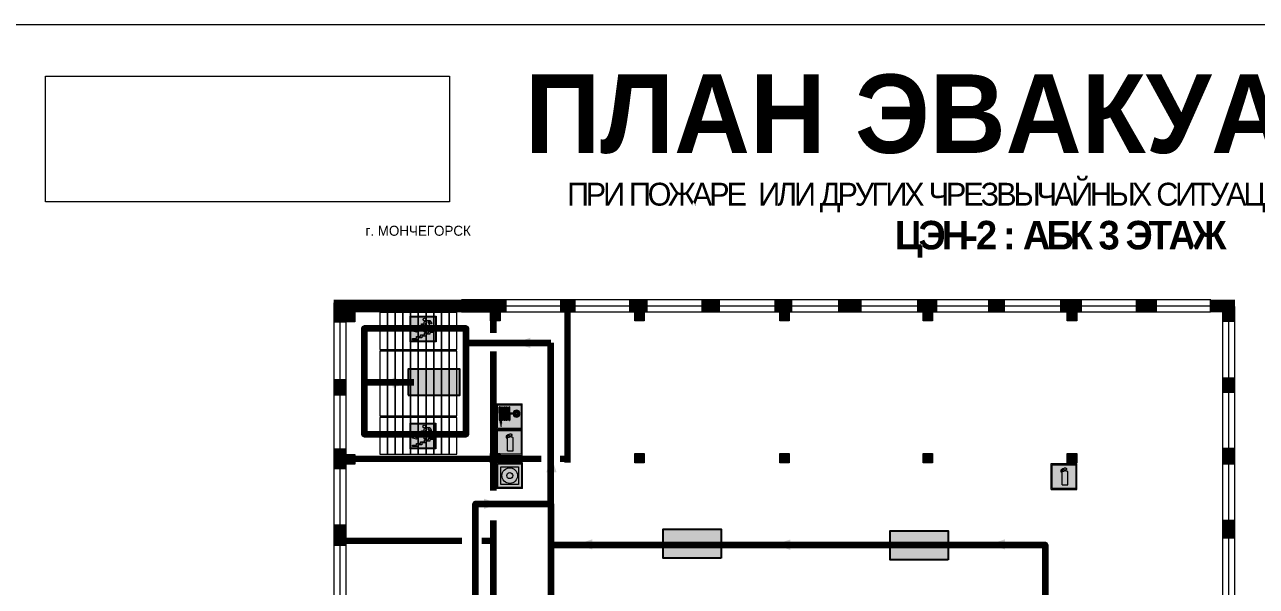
# Model space of a CAD drawing. Header units: millimetres. Extents: x 13810 to 67229, y 12374 to 21950.
# Drawn here: x 25440.4 to 25785.3, y 15572.3 to 15729.6 of the extents above; entities that cross this region are included whole.
import ezdxf

# ---------------------------------------------------------------- set-up
doc = ezdxf.new("R2010")
doc.units = ezdxf.units.MM
doc.layers.add('План_Штампы', color=7, linetype='Continuous')
doc.styles.add('обычный', font='arial.ttf')
picture_1 = doc.add_image_def('image1.jpg', size_in_pixel=(337, 105))

# ---------------------------------------------------------------- blocks, each defined once
blk = doc.blocks.new('A$C54414219')
at = {"true_color": 0xffffff}
h = blk.add_hatch(color=7, dxfattribs=at)
h.paths.add_polyline_path([(2.39, -9.45), (2.39, -18.3), (11.23, -18.3), (11.23, -9.45)], flags=0)
h.paths.add_polyline_path([(10.71, -13.87, -1), (2.92, -13.87, -1)], flags=0)
h.paths.add_polyline_path([(8.3, -13.87, -1), (5.33, -13.87, -1)], flags=0)
h.paths.add_polyline_path([(0.41, -7.47), (0.41, -20.27), (13.21, -20.27), (13.21, -7.47)])
h.paths.add_polyline_path([(0.92, -19.77), (12.71, -19.77), (12.71, -7.98), (0.92, -7.98)], flags=16)
h.paths.add_polyline_path([(11.23, -9.45), (11.23, -18.3), (2.39, -18.3), (2.39, -9.45)], flags=0)
at = {"lineweight": 5}
h = blk.add_hatch(color=242, dxfattribs=at)
h.paths.add_polyline_path([(12.71, -7.98), (0.92, -7.98), (0.92, -19.77), (12.71, -19.77)])
h.paths.add_polyline_path([(11.23, -18.3), (2.39, -18.3), (2.39, -9.45), (11.23, -9.45)], flags=16)
h.paths.add_polyline_path([(10.71, -13.87, -1), (2.92, -13.87, -1)], flags=0)
h.paths.add_polyline_path([(8.3, -13.87, -1), (5.33, -13.87, -1)], flags=0)
at = {"true_color": 0xffffff}
h = blk.add_hatch(color=7, dxfattribs=at)
h.paths.add_polyline_path([(2.39, -9.45), (2.39, -18.3), (11.23, -18.3), (11.23, -9.45)])
h.paths.add_polyline_path([(10.71, -13.87, -1), (2.92, -13.87, -1)], flags=16)
h.paths.add_polyline_path([(8.3, -13.87, -1), (5.33, -13.87, -1)], flags=0)
at = {"lineweight": 5}
h = blk.add_hatch(color=242, dxfattribs=at)
h.paths.add_polyline_path([(2.92, -13.87, 1), (10.71, -13.87, 1)])
h.paths.add_polyline_path([(8.3, -13.87, -1), (5.33, -13.87, -1)], flags=16)
at = {"color": 242, "lineweight": 5}
for p, q in [((0.41, -20.27), (0.41, -7.47)), ((0.41, -7.47), (13.21, -7.47)), ((0.41, -7.47), (13.21, -7.47)), ((13.21, -20.27), (13.21, -7.47)), ((0.41, -20.27), (13.21, -20.27))]:
    blk.add_line(p, q, dxfattribs=at)
for points in [[(0.92, -7.98), (12.71, -7.98), (12.71, -19.77), (0.92, -19.77)], [(2.39, -9.45), (11.23, -9.45), (11.23, -18.3), (2.39, -18.3)]]:
    blk.add_lwpolyline(points, close=True, dxfattribs=at)
for radius in [3.89, 1.49]:
    blk.add_circle((6.81, -13.87), radius, dxfattribs=at)
blk = doc.blocks.new('вниз 3')
at = {"lineweight": 0, "true_color": 0xffffff}
h = blk.add_hatch(color=7, dxfattribs=at)
h.dxf.hatch_style = 1
h.paths.add_polyline_path([(40997.5, -4475.69), (40997.25, -4475.28), (40995.76, -4476.15), (40995.97, -4475.23), (40995.39, -4475.56), (40995.05, -4476.83), (40996.33, -4477.17), (40996.91, -4476.83), (40996, -4476.55)], flags=0)
h.paths.add_polyline_path([(40999.81, -4473.95), (41000.22, -4473.95), (41000.64, -4474.67), (41001.03, -4474.43), (41000.46, -4473.49), (41000.42, -4473.49), (40999.43, -4473.49), (40998.68, -4473.92), (40998.68, -4474.57), (40997.88, -4474.57), (40997.88, -4475), (40999.14, -4475), (40999.14, -4474.43), (40999.14, -4474.38), (40999.59, -4475.15), (40998.72, -4475.67), (40998.72, -4477.06), (40999.24, -4477.06), (40999.24, -4475.96), (40999.95, -4475.56), (40999.95, -4476.43), (41001.61, -4476.43), (41001.61, -4475.88), (41000.47, -4475.88), (41000.47, -4475.12)], flags=0)
h.paths.add_polyline_path([(40999.2, -4473.24, 1), (40998.35, -4473.24, 1)], flags=0)
h.paths.add_polyline_path([(41000.46, -4477.26), (41001.69, -4477.26), (41001.69, -4476.84), (41000.03, -4476.84), (41000.03, -4477.39), (40998.78, -4477.39), (40998.78, -4477.95), (40997.53, -4477.95), (40997.53, -4478.5), (40996.29, -4478.5), (40996.29, -4479.06), (40995.05, -4479.06), (40995.05, -4479.48), (40995.29, -4479.48), (40996.72, -4479.48), (40996.72, -4478.92), (40997.97, -4478.92), (40997.97, -4478.36), (40999.2, -4478.36), (40999.2, -4477.81), (41000.46, -4477.81)], flags=0)
h.paths.add_polyline_path([(41002.37, -4472.17), (40994.37, -4472.17), (40994.37, -4480.17), (41002.37, -4480.17)])
h.paths.add_polyline_path([(41002.16, -4479.96), (40994.57, -4479.96), (40994.57, -4472.37), (41002.16, -4472.37)], flags=16)
h.paths.add_polyline_path([(41001.61, -4475.88), (41001.61, -4476.43), (40999.95, -4476.43), (40999.95, -4475.56), (40999.24, -4475.96), (40999.24, -4477.06), (40998.72, -4477.06), (40998.72, -4475.67), (40999.59, -4475.15), (40999.14, -4474.38), (40999.14, -4474.43), (40999.14, -4475), (40997.88, -4475), (40997.88, -4474.57), (40998.68, -4474.57), (40998.68, -4473.92), (40999.43, -4473.49), (41000.42, -4473.49), (41000.46, -4473.49), (41001.03, -4474.43), (41000.64, -4474.67), (41000.22, -4473.95), (40999.81, -4473.95), (41000.47, -4475.12), (41000.47, -4475.88)], flags=0)
h.paths.add_polyline_path([(41001.69, -4476.84), (41001.69, -4477.26), (41000.46, -4477.26), (41000.46, -4477.81), (40999.2, -4477.81), (40999.2, -4478.36), (40997.97, -4478.36), (40997.97, -4478.92), (40996.72, -4478.92), (40996.72, -4479.48), (40995.05, -4479.48), (40995.05, -4479.06), (40996.29, -4479.06), (40996.29, -4478.5), (40997.53, -4478.5), (40997.53, -4477.95), (40998.78, -4477.95), (40998.78, -4477.39), (41000.03, -4477.39), (41000.03, -4476.84)], flags=0)
h.paths.add_polyline_path([(40998.35, -4473.24, -1), (40999.2, -4473.24, -1)], flags=0)
h.paths.add_polyline_path([(40997.5, -4475.69), (40996, -4476.55), (40996.91, -4476.83), (40996.33, -4477.17), (40995.05, -4476.83), (40995.39, -4475.56), (40995.97, -4475.23), (40995.76, -4476.15), (40997.25, -4475.28)], flags=0)
at = {"lineweight": 0}
h = blk.add_hatch(color=126, dxfattribs=at)
h.dxf.hatch_style = 1
h.paths.add_polyline_path([(41002.16, -4472.37), (40994.57, -4472.37), (40994.57, -4479.96), (41002.16, -4479.96)])
h.paths.add_polyline_path([(40995.97, -4475.23), (40995.76, -4476.15), (40997.25, -4475.28), (40997.5, -4475.69), (40996, -4476.55), (40996.91, -4476.83), (40996.33, -4477.17), (40995.05, -4476.83), (40995.39, -4475.56)], flags=16)
h.paths.add_polyline_path([(40997.88, -4474.57), (40998.68, -4474.57), (40998.68, -4473.92), (40999.43, -4473.49), (41000.42, -4473.49), (41000.46, -4473.49), (41001.03, -4474.43), (41000.64, -4474.67), (41000.22, -4473.95), (40999.81, -4473.95), (41000.47, -4475.12), (41000.47, -4475.88), (41001.61, -4475.88), (41001.61, -4476.43), (40999.95, -4476.43), (40999.95, -4475.56), (40999.24, -4475.96), (40999.24, -4477.06), (40998.72, -4477.06), (40998.72, -4475.67), (40999.59, -4475.15), (40999.14, -4474.38), (40999.14, -4474.43), (40999.14, -4475), (40997.88, -4475)], flags=16)
h.paths.add_polyline_path([(40998.35, -4473.24, -1), (40999.2, -4473.24, -1)], flags=16)
h.paths.add_polyline_path([(40997.53, -4477.95), (40998.78, -4477.95), (40998.78, -4477.39), (41000.03, -4477.39), (41000.03, -4476.84), (41001.69, -4476.84), (41001.69, -4477.26), (41000.46, -4477.26), (41000.46, -4477.81), (40999.2, -4477.81), (40999.2, -4478.36), (40997.97, -4478.36), (40997.97, -4478.92), (40996.72, -4478.92), (40996.72, -4479.48), (40995.05, -4479.48), (40995.05, -4479.06), (40996.29, -4479.06), (40996.29, -4478.5), (40997.53, -4478.5)], flags=16)
at = {"lineweight": 0, "true_color": 0xffffff}
h = blk.add_hatch(color=7, dxfattribs=at)
h.dxf.hatch_style = 1
h.paths.add_polyline_path([(40999.2, -4473.24, 1), (40998.35, -4473.24, 1)])
h.paths.add_polyline_path([(40999.81, -4473.95), (41000.22, -4473.95), (41000.64, -4474.67), (41001.03, -4474.43), (41000.46, -4473.49), (41000.42, -4473.49), (40999.43, -4473.49), (40998.68, -4473.92), (40998.68, -4474.57), (40997.88, -4474.57), (40997.88, -4475), (40999.14, -4475), (40999.14, -4474.43), (40999.14, -4474.38), (40999.59, -4475.15), (40998.72, -4475.67), (40998.72, -4477.06), (40999.24, -4477.06), (40999.24, -4475.96), (40999.95, -4475.56), (40999.95, -4476.43), (41001.61, -4476.43), (41001.61, -4475.88), (41000.47, -4475.88), (41000.47, -4475.12)])
h.paths.add_polyline_path([(40999.2, -4477.81), (41000.46, -4477.81), (41000.46, -4477.26), (41001.69, -4477.26), (41001.69, -4476.84), (41000.03, -4476.84), (41000.03, -4477.39), (40998.78, -4477.39), (40998.78, -4477.95), (40997.53, -4477.95), (40997.53, -4478.5), (40996.29, -4478.5), (40996.29, -4479.06), (40995.05, -4479.06), (40995.05, -4479.48), (40995.29, -4479.48), (40996.72, -4479.48), (40996.72, -4478.92), (40997.97, -4478.92), (40997.97, -4478.36), (40999.2, -4478.36)])
h.paths.add_polyline_path([(40997.5, -4475.69), (40997.25, -4475.28), (40995.76, -4476.15), (40995.97, -4475.23), (40995.39, -4475.56), (40995.05, -4476.83), (40996.33, -4477.17), (40996.91, -4476.83), (40996, -4476.55)])
at = {"color": 126, "lineweight": 0}
for points in [[(40994.37, -4472.17), (41002.37, -4472.17), (41002.37, -4480.17), (40994.37, -4480.17)], [(40994.57, -4472.37), (41002.16, -4472.37), (41002.16, -4479.96), (40994.57, -4479.96)]]:
    blk.add_lwpolyline(points, close=True, dxfattribs=at)
for points in [[(40995.05, -4476.83), (40995.39, -4475.56), (40995.97, -4475.23), (40995.76, -4476.15), (40997.25, -4475.28), (40997.5, -4475.69), (40996, -4476.55), (40996.91, -4476.83), (40996.33, -4477.17), (40995.05, -4476.83)], [(40999.14, -4474.43), (40999.14, -4475), (40997.88, -4475), (40997.88, -4474.57), (40998.68, -4474.57), (40998.68, -4473.92), (40999.43, -4473.49), (41000.42, -4473.49), (41000.46, -4473.49), (41001.03, -4474.43), (41000.64, -4474.67), (41000.22, -4473.95), (40999.81, -4473.95), (41000.47, -4475.12), (41000.47, -4475.88), (41001.61, -4475.88), (41001.61, -4476.43), (40999.95, -4476.43), (40999.95, -4475.56), (40999.24, -4475.96), (40999.24, -4477.06), (40998.72, -4477.06), (40998.72, -4475.67), (40999.59, -4475.15), (40999.14, -4474.38), (40999.14, -4474.43)], [(40995.29, -4479.48), (40995.05, -4479.48), (40995.05, -4479.06), (40996.29, -4479.06), (40996.29, -4478.5), (40997.53, -4478.5), (40997.53, -4477.95), (40998.78, -4477.95), (40998.78, -4477.39), (41000.03, -4477.39), (41000.03, -4476.84), (41001.69, -4476.84), (41001.69, -4477.26), (41000.46, -4477.26), (41000.46, -4477.81), (40999.2, -4477.81), (40999.2, -4478.36), (40997.97, -4478.36), (40997.97, -4478.92), (40996.72, -4478.92), (40996.72, -4479.48), (40995.05, -4479.48)]]:
    blk.add_lwpolyline(points, dxfattribs=at)
blk.add_circle((40998.77, -4473.24), 0.426, dxfattribs=at)
blk = doc.blocks.new('A$C3AD82952')
at = {"true_color": 0xf5f5ff}
h = blk.add_hatch(color=7, dxfattribs=at)
h.dxf.hatch_style = 1
h.paths.add_polyline_path([(8.21, 8.73, 0.414214), (7.89, 9.05), (7.22, 9.05), (7.22, 9.92), (7.59, 9.92, 1), (7.57, 10.36), (7.22, 10.36), (7.22, 10.6), (6.43, 10.6), (6.43, 10.36), (6.01, 10.36), (4.74, 9.59), (4.74, 8.69), (4.98, 8.73), (4.98, 9.26), (6.12, 9.91), (6.43, 9.91), (6.43, 9.05), (5.76, 9.05, 0.414214), (5.44, 8.73), (5.44, 2.2), (8.21, 2.2)], flags=0)
h.paths.add_polyline_path([(12.8, 12.8), (0, 12.8), (0, 0), (12.8, 0)])
h.paths.add_polyline_path([(0.51, 12.29), (12.29, 12.29), (12.29, 0.51), (0.51, 0.51)], flags=16)
h.paths.add_polyline_path([(4.74, 9.59), (6.01, 10.36), (6.43, 10.36), (6.43, 10.6), (7.22, 10.6), (7.22, 10.36), (7.59, 10.36, -0.94586), (7.59, 9.92), (7.22, 9.92), (7.22, 9.05), (7.89, 9.05, -0.414214), (8.21, 8.73), (8.21, 2.2), (5.44, 2.2), (5.44, 8.73, -0.414214), (5.76, 9.05), (6.43, 9.05), (6.43, 9.91), (6.12, 9.91), (4.98, 9.26), (4.98, 8.73), (4.74, 8.69)], flags=0)
h = blk.add_hatch(color=242)
h.dxf.hatch_style = 1
h.paths.add_polyline_path([(12.29, 12.29), (0.51, 12.29), (0.51, 0.51), (12.29, 0.51)])
h.paths.add_polyline_path([(4.74, 8.69), (4.74, 9.59), (6.01, 10.36), (6.43, 10.36), (6.43, 10.6), (7.22, 10.6), (7.22, 10.36), (7.59, 10.36, -0.94586), (7.59, 9.92), (7.22, 9.92), (7.22, 9.05), (7.89, 9.05, -0.414214), (8.21, 8.73), (8.21, 2.2), (5.44, 2.2), (5.44, 8.73, -0.414214), (5.76, 9.05), (6.43, 9.05), (6.43, 9.91), (6.12, 9.91), (4.98, 9.26), (4.98, 8.73)], flags=16)
h = blk.add_hatch(color=7, dxfattribs=at)
h.dxf.hatch_style = 1
h.paths.add_polyline_path([(8.21, 8.73, 0.414214), (7.89, 9.05), (7.22, 9.05), (7.22, 9.92), (7.59, 9.92, 1), (7.57, 10.36), (7.22, 10.36), (7.22, 10.6), (6.43, 10.6), (6.43, 10.36), (6.01, 10.36), (4.74, 9.59), (4.74, 8.69), (4.98, 8.73), (4.98, 9.26), (6.12, 9.91), (6.43, 9.91), (6.43, 9.05), (5.76, 9.05, 0.414214), (5.44, 8.73), (5.44, 2.2), (8.21, 2.2)])
at = {"color": 242, "lineweight": 5}
for p, q in [((0, 0), (0, 12.8)), ((0, 12.8), (12.8, 12.8)), ((12.8, 0), (12.8, 12.8)), ((6.01, 10.36), (4.74, 9.59)), ((4.74, 9.59), (4.74, 8.69)), ((4.74, 8.69), (4.98, 8.73)), ((4.98, 9.26), (6.12, 9.91)), ((4.98, 8.73), (4.98, 9.26)), ((5.44, 2.2), (5.44, 8.73)), ((5.76, 9.05), (6.43, 9.05)), ((6.01, 10.36), (6.43, 10.36)), ((6.12, 9.91), (6.43, 9.91)), ((7.22, 10.6), (6.43, 10.6)), ((6.43, 10.6), (6.43, 10.36)), ((6.43, 9.91), (6.43, 9.05)), ((7.22, 10.36), (7.22, 10.6)), ((7.59, 10.36), (7.22, 10.36)), ((7.22, 9.05), (7.22, 9.92)), ((7.59, 9.92), (7.22, 9.92)), ((7.89, 9.05), (7.22, 9.05)), ((8.21, 2.2), (8.21, 8.73)), ((0, 0), (12.8, 0)), ((5.44, 2.2), (8.21, 2.2))]:
    blk.add_line(p, q, dxfattribs=at)
blk.add_lwpolyline([(0.51, 12.29), (12.29, 12.29), (12.29, 0.51), (0.51, 0.51)], close=True, dxfattribs=at)
for centre, radius, start, end in [((5.76, 8.73), 0.32, 90, 180), ((7.58, 10.14), 0.223, 273.18746, 86.81254), ((7.89, 8.73), 0.32, 0, 90)]:
    blk.add_arc(centre, radius, start, end, dxfattribs=at)
blk = doc.blocks.new('A$C37112FD5')
at = {"true_color": 0xf5f5ff}
h = blk.add_hatch(color=7, dxfattribs=at)
h.dxf.hatch_style = 1
h.paths.add_polyline_path([(12.8, -7.4), (0, -7.4), (0, -20.2), (12.8, -20.2)])
h.paths.add_polyline_path([(12.29, -7.91), (12.29, -19.69), (0.51, -19.69), (0.51, -7.91)], flags=16)
h.paths.add_polyline_path([(4.98, -9.04, -0.42597), (5.17, -9.22), (5.17, -12.25), (5.17, -15.29, -0.432244), (4.98, -15.47), (4.83, -15.47, -0.42597), (4.64, -15.29), (4.64, -12.25), (4.64, -9.22, -0.432244), (4.83, -9.04)], flags=0)
h.paths.add_polyline_path([(4.28, -9.22), (4.28, -12.25), (4.28, -15.29, -0.432244), (4.09, -15.47), (3.94, -15.47, -0.42597), (3.75, -15.29), (3.75, -12.25), (3.75, -9.22, -0.432244), (3.94, -9.04), (4.09, -9.04, -0.42597)], flags=0)
h.paths.add_polyline_path([(5.72, -9.04), (5.87, -9.04, -0.42597), (6.06, -9.22), (6.06, -12.25), (6.06, -15.29, -0.432244), (5.87, -15.47), (5.72, -15.47, -0.42597), (5.53, -15.29), (5.53, -12.25), (5.53, -9.22, -0.432244)], flags=0)
h.paths.add_polyline_path([(6.42, -8.9), (6.5, -8.9, -0.42597), (6.69, -9.08), (6.69, -12.03), (8.21, -12.03, -15.824349), (8.21, -12.47), (6.69, -12.47), (6.69, -15.42, -0.432244), (6.5, -15.6), (6.42, -15.6)], flags=0)
h.paths.add_polyline_path([(3.39, -9.22), (3.39, -12.25), (3.39, -15.29, -0.432244), (3.2, -15.47), (3.05, -15.47, -0.42597), (2.85, -15.29), (2.85, -12.25), (2.85, -9.22, -0.432244), (3.05, -9.04), (3.2, -9.04, -0.42597)], flags=0)
h.paths.add_polyline_path([(2.5, -9.22), (2.5, -16.71), (1.96, -16.71), (1.96, -9.22, -0.432244), (2.15, -9.04), (2.31, -9.04, -0.42597)], flags=0)
h.paths.add_polyline_path([(1.61, -8.9), (1.61, -15.6), (1.57, -15.6, -0.42597), (1.37, -15.42), (1.37, -12.03), (1.37, -9.09, -0.432244), (1.57, -8.9)], flags=0)
h.paths.add_polyline_path([(9.76, -10.81), (9.76, -12.03), (8.49, -12.03, -0.336371)], flags=0)
h.paths.add_polyline_path([(8.49, -12.47), (9.76, -12.47), (9.76, -13.7, -0.336371)], flags=0)
h.paths.add_polyline_path([(10.11, -10.81, -0.336371), (11.38, -12.03), (10.11, -12.03)], flags=0)
h.paths.add_polyline_path([(10.11, -12.47), (11.38, -12.47, -0.336371), (10.11, -13.7)], flags=0)
h.paths.add_polyline_path([(2.5, -16.84), (2.5, -17.05), (1.97, -17.05), (1.97, -16.84)], flags=0)
h.paths.add_polyline_path([(2.5, -17.24, -0.033778), (2.24, -18.6, -0.033778), (1.97, -17.24)], flags=0)
h = blk.add_hatch(color=242)
h.dxf.hatch_style = 1
h.paths.add_polyline_path([(12.29, -7.91), (0.51, -7.91), (0.51, -19.69), (12.29, -19.69)])
h.paths.add_polyline_path([(6.42, -15.6), (6.42, -8.9), (6.5, -8.9, -0.42597), (6.69, -9.08), (6.69, -12.03), (8.21, -12.03, -15.824349), (8.21, -12.47), (6.69, -12.47), (6.69, -15.42, -0.432244), (6.5, -15.6)], flags=16)
h.paths.add_polyline_path([(5.87, -15.47), (5.72, -15.47, -0.42597), (5.53, -15.29), (5.53, -12.25), (5.53, -9.22, -0.432244), (5.72, -9.04), (5.87, -9.04, -0.42597), (6.06, -9.22), (6.06, -12.25), (6.06, -15.29, -0.432244)], flags=16)
h.paths.add_polyline_path([(4.98, -15.47), (4.83, -15.47, -0.42597), (4.64, -15.29), (4.64, -12.25), (4.64, -9.22, -0.432244), (4.83, -9.04), (4.98, -9.04, -0.42597), (5.17, -9.22), (5.17, -12.25), (5.17, -15.29, -0.432244)], flags=16)
h.paths.add_polyline_path([(4.09, -15.47), (3.94, -15.47, -0.42597), (3.75, -15.29), (3.75, -12.25), (3.75, -9.22, -0.432244), (3.94, -9.04), (4.09, -9.04, -0.42597), (4.28, -9.22), (4.28, -12.25), (4.28, -15.29, -0.432244)], flags=16)
h.paths.add_polyline_path([(3.2, -15.47), (3.05, -15.47, -0.42597), (2.85, -15.29), (2.85, -12.25), (2.85, -9.22, -0.432244), (3.05, -9.04), (3.2, -9.04, -0.42597), (3.39, -9.22), (3.39, -12.25), (3.39, -15.29, -0.432244)], flags=16)
h.paths.add_polyline_path([(2.5, -17.05), (1.97, -17.05), (1.97, -16.84), (2.5, -16.84)], flags=16)
h.paths.add_polyline_path([(2.5, -17.24, -0.033778), (2.24, -18.6, -0.033778), (1.97, -17.24)], flags=16)
h.paths.add_polyline_path([(2.5, -16.71), (1.96, -16.71), (1.96, -9.22, -0.432244), (2.15, -9.04), (2.31, -9.04, -0.42597), (2.5, -9.22)], flags=16)
h.paths.add_polyline_path([(1.61, -15.6), (1.57, -15.6, -0.42597), (1.37, -15.42), (1.37, -12.03), (1.37, -9.09, -0.432244), (1.57, -8.9), (1.61, -8.9)], flags=16)
h.paths.add_polyline_path([(8.49, -12.47), (9.76, -12.47), (9.76, -13.7, -0.336371)], flags=0)
h.paths.add_polyline_path([(10.11, -13.7), (10.11, -12.47), (11.38, -12.47, -0.336371)], flags=0)
h.paths.add_polyline_path([(8.49, -12.03, -0.336371), (9.76, -10.81), (9.76, -12.03)], flags=0)
h.paths.add_polyline_path([(10.11, -12.03), (10.11, -10.81, -0.336371), (11.38, -12.03)], flags=0)
h = blk.add_hatch(color=7, dxfattribs=at)
h.dxf.hatch_style = 1
h.paths.add_polyline_path([(1.61, -8.9), (1.57, -8.9, 0.432244), (1.37, -9.09), (1.37, -12.03), (1.37, -15.42, 0.42597), (1.57, -15.6), (1.61, -15.6)])
h.paths.add_polyline_path([(2.5, -9.22, 0.42597), (2.31, -9.04), (2.15, -9.04, 0.432244), (1.96, -9.22), (1.96, -16.71), (2.5, -16.71)])
h.paths.add_polyline_path([(2.5, -16.84), (1.97, -16.84), (1.97, -17.05), (2.5, -17.05)])
h.paths.add_polyline_path([(2.5, -17.24), (1.97, -17.24, 0.033778), (2.24, -18.6, 0.033778)])
h.paths.add_polyline_path([(3.39, -12.25), (3.39, -9.22, 0.42597), (3.2, -9.04), (3.05, -9.04, 0.432244), (2.85, -9.22), (2.85, -12.25), (2.85, -15.29, 0.42597), (3.05, -15.47), (3.2, -15.47, 0.432244), (3.39, -15.29)])
h.paths.add_polyline_path([(4.28, -12.25), (4.28, -9.22, 0.42597), (4.09, -9.04), (3.94, -9.04, 0.432244), (3.75, -9.22), (3.75, -12.25), (3.75, -15.29, 0.42597), (3.94, -15.47), (4.09, -15.47, 0.432244), (4.28, -15.29)])
h.paths.add_polyline_path([(5.17, -12.25), (5.17, -9.22, 0.42597), (4.98, -9.04), (4.83, -9.04, 0.432244), (4.64, -9.22), (4.64, -12.25), (4.64, -15.29, 0.42597), (4.83, -15.47), (4.98, -15.47, 0.432244), (5.17, -15.29)])
h.paths.add_polyline_path([(6.06, -12.25), (6.06, -9.22, 0.42597), (5.87, -9.04), (5.72, -9.04, 0.432244), (5.53, -9.22), (5.53, -12.25), (5.53, -15.29, 0.42597), (5.72, -15.47), (5.87, -15.47, 0.432244), (6.06, -15.29)])
h.paths.add_polyline_path([(6.69, -12.47), (8.21, -12.47, 15.824349), (8.21, -12.03), (6.69, -12.03), (6.69, -9.08, 0.42597), (6.5, -8.9), (6.42, -8.9), (6.42, -15.6), (6.5, -15.6, 0.432244), (6.69, -15.42)])
h.paths.add_polyline_path([(8.49, -12.47), (9.76, -12.47), (9.76, -13.7, -0.336371)], flags=16)
h.paths.add_polyline_path([(8.49, -12.03, -0.336371), (9.76, -10.81), (9.76, -12.03)], flags=16)
h.paths.add_polyline_path([(10.11, -12.47), (11.38, -12.47, -0.336371), (10.11, -13.7)], flags=16)
h.paths.add_polyline_path([(10.11, -12.03), (10.11, -10.81, -0.336371), (11.38, -12.03)], flags=16)
h = blk.add_hatch(color=242)
h.dxf.hatch_style = 1
h.paths.add_polyline_path([(9.76, -10.81, 0.336371), (8.49, -12.03), (9.76, -12.03)])
h.paths.add_polyline_path([(10.11, -10.81), (10.11, -12.03), (11.38, -12.03, 0.336371)])
h.paths.add_polyline_path([(11.38, -12.47), (10.11, -12.47), (10.11, -13.7, 0.336371)])
h.paths.add_polyline_path([(9.76, -12.47), (8.49, -12.47, 0.336371), (9.76, -13.7)])
at = {"color": 242, "lineweight": 5}
for p, q in [((0, -20.2), (0, -7.4)), ((0, -7.4), (12.8, -7.4)), ((1.37, -12.03), (1.37, -9.08)), ((1.37, -12.03), (1.37, -15.42)), ((1.57, -8.9), (1.61, -8.9)), ((1.61, -8.9), (1.61, -15.6)), ((1.96, -16.71), (1.96, -9.22)), ((2.15, -9.04), (2.31, -9.04)), ((2.5, -16.71), (2.5, -9.22)), ((2.85, -12.25), (2.85, -9.22)), ((2.85, -12.25), (2.85, -15.29)), ((3.05, -9.04), (3.2, -9.04)), ((3.39, -12.25), (3.39, -9.22)), ((3.39, -12.25), (3.39, -15.29)), ((3.75, -12.25), (3.75, -9.22)), ((3.75, -12.25), (3.75, -15.29)), ((3.94, -9.04), (4.09, -9.04)), ((4.28, -12.25), (4.28, -9.22)), ((4.28, -12.25), (4.28, -15.29)), ((4.64, -12.25), (4.64, -9.22)), ((4.64, -12.25), (4.64, -15.29)), ((4.83, -9.04), (4.98, -9.04)), ((5.17, -12.25), (5.17, -9.22)), ((5.17, -12.25), (5.17, -15.29)), ((5.53, -12.25), (5.53, -9.22)), ((5.53, -12.25), (5.53, -15.29)), ((5.72, -9.04), (5.87, -9.04)), ((6.06, -12.25), (6.06, -9.22)), ((6.06, -12.25), (6.06, -15.29)), ((6.42, -8.9), (6.42, -15.6)), ((6.5, -8.9), (6.42, -8.9)), ((6.69, -12.03), (6.69, -9.08)), ((8.21, -12.03), (6.69, -12.03)), ((9.76, -12.03), (8.49, -12.03)), ((9.76, -10.81), (9.76, -12.03)), ((10.11, -10.81), (10.11, -12.03)), ((11.38, -12.03), (10.11, -12.03)), ((12.8, -20.2), (12.8, -7.4)), ((1.57, -15.6), (1.61, -15.6)), ((1.96, -16.71), (2.5, -16.71)), ((1.97, -16.84), (2.5, -16.84)), ((1.97, -17.05), (1.97, -16.84)), ((2.5, -17.05), (1.97, -17.05)), ((1.97, -17.24), (2.5, -17.24)), ((2.5, -16.84), (2.5, -17.05)), ((3.05, -15.47), (3.2, -15.47)), ((3.94, -15.47), (4.09, -15.47)), ((4.83, -15.47), (4.98, -15.47)), ((5.72, -15.47), (5.87, -15.47)), ((6.42, -15.6), (6.5, -15.6)), ((8.21, -12.47), (6.69, -12.47)), ((6.69, -12.47), (6.69, -15.42)), ((9.76, -12.47), (8.49, -12.47)), ((9.76, -12.47), (9.76, -13.7)), ((11.38, -12.47), (10.11, -12.47)), ((10.11, -12.47), (10.11, -13.7)), ((0, -20.2), (12.8, -20.2))]:
    blk.add_line(p, q, dxfattribs=at)
blk.add_lwpolyline([(0.51, -7.91), (12.29, -7.91), (12.29, -19.69), (0.51, -19.69)], close=True, dxfattribs=at)
for centre, radius, start, end in [((1.56, -9.09), 0.182, 87.10267, 180.60715), ((2.15, -9.22), 0.182, 87.10267, 180.60715), ((2.32, -9.22), 0.182, 359.39285, 92.89733), ((3.04, -9.22), 0.182, 87.10267, 180.60715), ((3.21, -9.22), 0.182, 359.39285, 92.89733), ((3.93, -9.22), 0.182, 87.10267, 180.60715), ((4.1, -9.22), 0.182, 359.39285, 92.89733), ((4.82, -9.22), 0.182, 87.10267, 180.60715), ((4.99, -9.22), 0.182, 359.39285, 92.89733), ((5.71, -9.22), 0.182, 87.10267, 180.60715), ((5.88, -9.22), 0.182, 359.39285, 92.89733), ((6.51, -9.09), 0.182, 359.39285, 92.89733), ((9.93, -12.25), 1.74, 187.23185, 172.76815), ((9.93, -12.25), 1.46, 96.99266, 171.35851), ((9.93, -12.25), 1.46, 8.64149, 83.00734), ((1.56, -15.42), 0.182, 179.39285, 272.89733), ((12.17, -15.98), 10.27, 187.04098, 194.7793), ((-7.7, -15.98), 10.27, 345.2207, 352.95902), ((3.04, -15.29), 0.182, 179.39285, 272.89733), ((3.21, -15.29), 0.182, 267.10267, 0.60715), ((3.93, -15.29), 0.182, 179.39285, 272.89733), ((4.1, -15.29), 0.182, 267.10267, 0.60715), ((4.82, -15.29), 0.182, 179.39285, 272.89733), ((4.99, -15.29), 0.182, 267.10267, 0.60715), ((5.71, -15.29), 0.182, 179.39285, 272.89733), ((5.88, -15.29), 0.182, 267.10267, 0.60715), ((6.51, -15.42), 0.182, 267.10267, 0.60715), ((9.93, -12.25), 1.46, 188.64149, 263.00734), ((9.93, -12.25), 1.46, 276.99266, 351.35851)]:
    blk.add_arc(centre, radius, start, end, dxfattribs=at)
blk = doc.blocks.new('A$C7B4425F7')
at = {"true_color": 0xffffff}
blk.add_hatch(color=7, dxfattribs=at).paths.add_polyline_path([(0, 0), (-16, 0), (-16, -8), (0, -8)])
h = blk.add_hatch(color=126)
h.paths.add_polyline_path([(-0.2, -0.2), (-15.8, -0.2), (-15.8, -7.8), (-0.2, -7.8)])
h.paths.add_polyline_path([(-11.76, -2.03), (-11.76, -3.66), (-11.17, -3.66, -0.568275), (-11.17, -6.18), (-12.58, -6.18), (-12.58, -2.03)], flags=16)
h.paths.add_polyline_path([(-13.33, -4.12, -0.495768), (-13.59, -6.18), (-15.03, -6.18), (-15.03, -2.03), (-13.59, -2.03, -0.487973)], flags=16)
h.paths.add_polyline_path([(-10.25, -2.03), (-9.48, -2.03), (-9.48, -6.18), (-10.25, -6.18)], flags=16)
h.paths.add_polyline_path([(-13.84, -3.69), (-14.24, -3.69), (-14.24, -3.03), (-13.9, -3.03, -0.692621)], flags=0)
h.paths.add_polyline_path([(-9.15, -2.03), (-8.4, -2.03), (-8.04, -3.07), (-7.68, -2.03), (-6.93, -2.03), (-7.64, -4.1), (-6.93, -6.18), (-7.68, -6.18), (-8.04, -5.14), (-8.4, -6.18), (-9.15, -6.18), (-8.44, -4.1)], flags=16)
h.paths.add_polyline_path([(-11.76, -4.46), (-11.42, -4.46, -0.692621), (-11.36, -5.12), (-11.76, -5.12)], flags=0)
h.paths.add_polyline_path([(-13.9, -5.2), (-14.24, -5.2), (-14.24, -4.55), (-13.84, -4.55, -0.708038)], flags=0)
edge = h.paths.add_edge_path(flags=16)
edge.add_ellipse((-5.51, -4.08), major_axis=(0, 2.05), ratio=0.586184, start_angle=0, end_angle=360)
edge = h.paths.add_edge_path(flags=0)
edge.add_ellipse((-5.51, -4.08), major_axis=(0, 1.14), ratio=0.454828, start_angle=0, end_angle=360)
h.paths.add_polyline_path([(-4.13, -4.96, 0.377264), (-3.48, -4.52, 0.0555), (-3.16, -2.03), (-1.66, -2.03), (-1.66, -4.96), (-0.96, -4.96), (-0.96, -7.01), (-1.75, -7.01), (-1.75, -6.18), (-3.3, -6.18), (-3.3, -7.02), (-4.13, -7.02)], flags=16)
h.paths.add_polyline_path([(-2.73, -2.91), (-2.28, -2.91), (-2.28, -4.96), (-3.05, -4.96, 0.079136)], flags=0)
at = {"color": 126}
blk.add_lwpolyline([(-16, -8), (0, -8), (0, 0), (-16, 0)], close=True, dxfattribs=at)
blk = doc.blocks.new('A$C32E8229D')
at = {"true_color": 0xffffff}
blk.add_hatch(color=7, dxfattribs=at).paths.add_polyline_path([(0, 0), (0, -8), (16, -8), (16, 0)])
h = blk.add_hatch(color=126)
h.paths.add_polyline_path([(0.2, -0.2), (15.8, -0.2), (15.8, -7.8), (0.2, -7.8)])
h.paths.add_polyline_path([(13.49, -2.05), (12.08, -2.05), (11.37, -2.63, 0.162397), (11.29, -2.84), (11.29, -3.63), (10.35, -3.63), (10.35, -4.05), (11.68, -4.05), (11.68, -3.48), (12.26, -4.28), (11.29, -5.1), (11.29, -6.78), (11.85, -6.78), (11.85, -5.44), (12.8, -4.64), (12.8, -5.94), (14.46, -5.94), (14.46, -5.39), (13.45, -5.39), (13.45, -3.97), (12.46, -2.59), (13.15, -2.59), (13.69, -3.34), (14.18, -3)], flags=16)
h.paths.add_polyline_path([(10.74, -1.82, 1), (11.8, -1.82, 1)], flags=16)
h.paths.add_polyline_path([(9.39, -3.59), (5.99, -3.59), (6.56, -3.03), (5.91, -3.03), (5.1, -3.83), (5.91, -4.64), (6.56, -4.64), (5.99, -4.09), (9.39, -4.09)], flags=16)
h.paths.add_polyline_path([(4.29, -1.08), (1.72, -1.08), (1.72, -6.6), (4.29, -6.6)], flags=16)
at = {"color": 126}
blk.add_lwpolyline([(16, -8), (0, -8), (0, 0), (16, 0)], close=True, dxfattribs=at)

msp = doc.modelspace()

# ---------------------------------------------------------------- hatches: boundary and pattern name
at = {"lineweight": 0}
h = msp.add_hatch(color=256, dxfattribs=at)
h.dxf.hatch_style = 1
h.paths.add_polyline_path([(25530.22, 15649.02), (25530.22, 15646.35), (25532.89, 15646.35), (25532.89, 15649.02)])
h = msp.add_hatch(color=256, dxfattribs=at)
h.dxf.hatch_style = 1
h.paths.add_polyline_path([(25570.89, 15649.36), (25570.89, 15646.69), (25573.55, 15646.69), (25573.55, 15649.36)])
h = msp.add_hatch(color=256, dxfattribs=at)
h.dxf.hatch_style = 1
h.paths.add_polyline_path([(25611.27, 15649.36), (25611.27, 15646.69), (25613.93, 15646.69), (25613.93, 15649.36)])
h = msp.add_hatch(color=256, dxfattribs=at)
h.dxf.hatch_style = 1
h.paths.add_polyline_path([(25651.86, 15649.36), (25651.86, 15646.69), (25654.53, 15646.69), (25654.53, 15649.36)])
h = msp.add_hatch(color=256, dxfattribs=at)
h.dxf.hatch_style = 1
h.paths.add_polyline_path([(25691.97, 15649.36), (25691.97, 15646.69), (25694.64, 15646.69), (25694.64, 15649.36)])
h = msp.add_hatch(color=256, dxfattribs=at)
h.dxf.hatch_style = 1
h.paths.add_polyline_path([(25732.37, 15649.36), (25732.37, 15646.69), (25735.03, 15646.69), (25735.03, 15649.36)])
h = msp.add_hatch(color=256, dxfattribs=at)
h.dxf.hatch_style = 1
h.paths.add_polyline_path([(25530.22, 15609.18), (25530.22, 15606.51), (25532.89, 15606.51), (25532.89, 15609.18)])
h = msp.add_hatch(color=256, dxfattribs=at)
h.dxf.hatch_style = 1
h.paths.add_polyline_path([(25570.89, 15609.52), (25570.89, 15606.86), (25573.55, 15606.86), (25573.55, 15609.52)])
h = msp.add_hatch(color=256, dxfattribs=at)
h.dxf.hatch_style = 1
h.paths.add_polyline_path([(25611.27, 15609.52), (25611.27, 15606.86), (25613.93, 15606.86), (25613.93, 15609.52)])
h = msp.add_hatch(color=256, dxfattribs=at)
h.dxf.hatch_style = 1
h.paths.add_polyline_path([(25651.86, 15609.52), (25651.86, 15606.86), (25654.53, 15606.86), (25654.53, 15609.52)])
h = msp.add_hatch(color=256, dxfattribs=at)
h.dxf.hatch_style = 1
h.paths.add_polyline_path([(25691.97, 15609.52), (25691.97, 15606.86), (25694.64, 15606.86), (25694.64, 15609.52)])
h = msp.add_hatch(color=256, dxfattribs=at)
h.dxf.hatch_style = 1
h.paths.add_polyline_path([(25732.37, 15609.52), (25732.37, 15606.86), (25735.03, 15606.86), (25735.03, 15609.52)])

# ---------------------------------------------------------------- linework, layer by layer
at = {"color": 126, "lineweight": 0, "true_color": 0x008754}
msp.add_lwpolyline([(25424.83, 15729.6), (26024.83, 15729.6), (26024.83, 15334.6), (25424.83, 15334.6)], close=True, dxfattribs=at)
at = {"lineweight": 0}
for points, const_width in [([(25528.79, 15646.13), (25528.79, 15650.79), (25575.37, 15650.79)], 3.6), ([(25571.66, 15643.27), (25571.66, 15651.8)], 1.8), ([(25590.33, 15650.79), (25594.73, 15650.79)], 3.6), ([(25609.69, 15650.79), (25614.89, 15650.79)], 3.6), ([(25629.92, 15650.79), (25635.13, 15650.79)], 3.6), ([(25650.36, 15650.79), (25655.37, 15650.79)], 3.6), ([(25668.2, 15650.79), (25674.81, 15650.79)], 3.6), ([(25690.24, 15650.79), (25695.96, 15650.79)], 3.6), ([(25710.14, 15650.79), (25714.93, 15650.79)], 3.6), ([(25730.31, 15650.79), (25736.5, 15650.79)], 3.6), ([(25751.48, 15650.79), (25757.47, 15650.79)], 3.6), ([(25772.25, 15650.79), (25777.55, 15650.79), (25777.55, 15646.36)], 3.6), ([(25571.66, 15599.07), (25571.66, 15638.15)], 1.8), ([(25777.55, 15630.83), (25777.55, 15626.45)], 3.6), ([(25528.79, 15625.71), (25528.79, 15630.33)], 3.6), ([(25528.79, 15605.04), (25528.79, 15610.95)], 3.6), ([(25777.55, 15611.11), (25777.55, 15606.33)], 3.6), ([(25571.82, 15608.03), (25528.5, 15608.03)], 1.8), ([(25592.63, 15608.03), (25590.37, 15608.03)], 1.8), ([(25528.79, 15583.55), (25528.79, 15589.69)], 3.6), ([(25777.55, 15591), (25777.55, 15585.62)], 3.6)]:
    msp.add_lwpolyline(points, dxfattribs=dict(at, const_width=const_width))
for points in [[(25527.09, 15367.26), (25527.09, 15651.65)], [(25528.79, 15367.49), (25528.79, 15651.88)], [(25530.48, 15367.22), (25530.48, 15651.61)], [(25772.25, 15650.79), (25562.47, 15650.79)], [(25772.52, 15652.55), (25562.74, 15652.55)], [(25775.87, 15368.4), (25775.87, 15650.78)], [(25777.55, 15368.49), (25777.55, 15650.87)], [(25779.28, 15368.26), (25779.28, 15650.64)], [(25772.5, 15649.07), (25562.72, 15649.07)]]:
    msp.add_lwpolyline(points, dxfattribs=at)
at = {"lineweight": 100, "const_width": 1.8}
for points in [[(25592.44, 15650.3), (25592.44, 15606.97), (25592.44, 15606.97)], [(25571.82, 15608.03), (25585.14, 15608.03)], [(25571.66, 15590.81), (25571.66, 15505.77), (25579.49, 15505.77)], [(25562.87, 15585.01), (25529.76, 15585.01)], [(25571.66, 15585.01), (25568.39, 15585.01)]]:
    msp.add_lwpolyline(points, dxfattribs=at)
at = {"lineweight": 0}
for points in [[(25530.22, 15646.35), (25530.22, 15649.02), (25532.89, 15649.02), (25532.89, 15646.35)], [(25542.02, 15638.66), (25542.02, 15648.94), (25539.86, 15648.94), (25539.86, 15638.66)], [(25544.18, 15638.66), (25544.18, 15648.94), (25542.02, 15648.94), (25542.02, 15638.66)], [(25546.34, 15638.66), (25546.34, 15648.94), (25544.18, 15648.94), (25544.18, 15638.66)], [(25548.5, 15638.66), (25548.5, 15648.94), (25546.34, 15648.94), (25546.34, 15638.66)], [(25550.66, 15638.66), (25550.66, 15648.94), (25548.5, 15648.94), (25548.5, 15638.66)], [(25552.82, 15638.66), (25552.82, 15648.94), (25550.66, 15648.94), (25550.66, 15638.66)], [(25554.99, 15638.66), (25554.99, 15648.94), (25552.82, 15648.94), (25552.82, 15638.66)], [(25557.15, 15638.66), (25557.15, 15648.94), (25554.99, 15648.94), (25554.99, 15638.66)], [(25559.31, 15638.66), (25559.31, 15648.94), (25557.15, 15648.94), (25557.15, 15638.66)], [(25561.47, 15638.66), (25561.47, 15648.94), (25559.31, 15648.94), (25559.31, 15638.66)], [(25570.89, 15646.69), (25570.89, 15649.36), (25573.55, 15649.36), (25573.55, 15646.69)], [(25611.27, 15646.69), (25611.27, 15649.36), (25613.93, 15649.36), (25613.93, 15646.69)], [(25651.86, 15646.69), (25651.86, 15649.36), (25654.53, 15649.36), (25654.53, 15646.69)], [(25691.97, 15646.69), (25691.97, 15649.36), (25694.64, 15649.36), (25694.64, 15646.69)], [(25732.37, 15646.69), (25732.37, 15649.36), (25735.03, 15649.36), (25735.03, 15646.69)], [(25542.02, 15620.04), (25542.02, 15638.13), (25539.86, 15638.13), (25539.86, 15620.04)], [(25544.18, 15620.04), (25544.18, 15638.13), (25542.02, 15638.13), (25542.02, 15620.04)], [(25546.34, 15620.04), (25546.34, 15638.13), (25544.18, 15638.13), (25544.18, 15620.04)], [(25548.5, 15620.04), (25548.5, 15638.13), (25546.34, 15638.13), (25546.34, 15620.04)], [(25550.66, 15620.04), (25550.66, 15638.13), (25548.5, 15638.13), (25548.5, 15620.04)], [(25552.82, 15620.04), (25552.82, 15638.13), (25550.66, 15638.13), (25550.66, 15620.04)], [(25554.99, 15620.04), (25554.99, 15638.13), (25552.82, 15638.13), (25552.82, 15620.04)], [(25557.15, 15620.04), (25557.15, 15638.13), (25554.99, 15638.13), (25554.99, 15620.04)], [(25559.31, 15620.04), (25559.31, 15638.13), (25557.15, 15638.13), (25557.15, 15620.04)], [(25561.47, 15620.04), (25561.47, 15638.13), (25559.31, 15638.13), (25559.31, 15620.04)], [(25542.02, 15609.33), (25542.02, 15619.61), (25539.86, 15619.61), (25539.86, 15609.33)], [(25544.18, 15609.33), (25544.18, 15619.61), (25542.02, 15619.61), (25542.02, 15609.33)], [(25546.34, 15609.33), (25546.34, 15619.61), (25544.18, 15619.61), (25544.18, 15609.33)], [(25548.5, 15609.33), (25548.5, 15619.61), (25546.34, 15619.61), (25546.34, 15609.33)], [(25550.66, 15609.33), (25550.66, 15619.61), (25548.5, 15619.61), (25548.5, 15609.33)], [(25552.82, 15609.33), (25552.82, 15619.61), (25550.66, 15619.61), (25550.66, 15609.33)], [(25554.99, 15609.33), (25554.99, 15619.61), (25552.82, 15619.61), (25552.82, 15609.33)], [(25557.15, 15609.33), (25557.15, 15619.61), (25554.99, 15619.61), (25554.99, 15609.33)], [(25559.31, 15609.33), (25559.31, 15619.61), (25557.15, 15619.61), (25557.15, 15609.33)], [(25561.47, 15609.33), (25561.47, 15619.61), (25559.31, 15619.61), (25559.31, 15609.33)], [(25530.22, 15606.51), (25530.22, 15609.18), (25532.89, 15609.18), (25532.89, 15606.51)], [(25570.89, 15606.86), (25570.89, 15609.52), (25573.55, 15609.52), (25573.55, 15606.86)], [(25611.27, 15606.86), (25611.27, 15609.52), (25613.93, 15609.52), (25613.93, 15606.86)], [(25651.86, 15606.86), (25651.86, 15609.52), (25654.53, 15609.52), (25654.53, 15606.86)], [(25691.97, 15606.86), (25691.97, 15609.52), (25694.64, 15609.52), (25694.64, 15606.86)], [(25732.37, 15606.86), (25732.37, 15609.52), (25735.03, 15609.52), (25735.03, 15606.86)]]:
    msp.add_lwpolyline(points, close=True, dxfattribs=at)
at = {"color": 126, "lineweight": 100, "true_color": 0x008754}
for points in [[(25564.09, 15640.53), (25564.09, 15644.51), (25535.52, 15644.51), (25535.52, 15629.35)], [(25549.39, 15629.35), (25535.52, 15629.35), (25535.52, 15614.95), (25564.09, 15614.95), (25564.09, 15640.53), (25587.73, 15640.53)], [(25566.63, 15400.88), (25566.63, 15595.41), (25587.76, 15595.41), (25587.73, 15640.53)], [(25587.76, 15595.41), (25587.76, 15537.49), (25577.11, 15537.49)], [(25587.76, 15583.92), (25726.17, 15583.92), (25726.17, 15537.49)]]:
    msp.add_lwpolyline(points, dxfattribs=at)
at = {"layer": 'План_Штампы', "color": 126, "true_color": 0x008754}
for points in [[(25582, 15641.91), (25581.99, 15639.03), (25577.58, 15640.45)], [(25543.52, 15627.89), (25543.52, 15630.76), (25547.93, 15629.34)], [(25589.36, 15604.23), (25586.49, 15604.24), (25587.9, 15608.64)], [(25569.03, 15593.96), (25569.03, 15596.83), (25573.44, 15595.41)], [(25599.4, 15585.47), (25599.39, 15582.6), (25594.99, 15584.01)], [(25654.77, 15585.38), (25654.77, 15582.5), (25650.36, 15583.92)], [(25714.94, 15585.47), (25714.93, 15582.6), (25710.52, 15584.01)]]:
    msp.add_solid(points, dxfattribs=at)

# ---------------------------------------------------------------- block references
at = {"color": 126, "true_color": 0x008754, "xscale": 0.9, "yscale": 0.9, "zscale": 0.9}
for p in [(-11346.51, 19672.9), (-11346.55, 19642.96)]:
    msp.add_blockref('вниз 3', p, dxfattribs=at)
for name, p, xscale, yscale, zscale in [('A$C37112FD5', (25572.56, 15627.54), 0.5624985604081303, 0.5624985604081303, 0.5624985604081303), ('A$C3AD82952', (25572.56, 15608.98), 0.5625, 0.5625, 0.5625), ('A$C3AD82952', (25727.87, 15599.45), 0.5625, 0.5625, 0.5625)]:
    msp.add_blockref(name, p, dxfattribs=dict(xscale=xscale, yscale=yscale, zscale=zscale))
at = {"xscale": 0.5625, "yscale": 0.5625, "zscale": 0.5625, "rotation": 89.99999999999999}
msp.add_blockref('A$C54414219', (25568.46, 15599.48), dxfattribs=at)
at = {"layer": 'План_Штампы', "xscale": 0.9, "yscale": 0.9, "zscale": 0.9}
msp.add_blockref('A$C7B4425F7', (25562.26, 15633.07), dxfattribs=at)
at = {"layer": 'План_Штампы', "color": 126, "true_color": 0x008754, "xscale": 1.012510887696, "yscale": 1.012510887696, "zscale": 1.012510887696, "rotation": 359.9978653237144}
for p in [(25619.23, 15588.29), (25682.8, 15587.81)]:
    msp.add_blockref('A$C32E8229D', p, dxfattribs=at)

# ---------------------------------------------------------------- texts
at = {"lineweight": 0, "style": 'обычный'}
for s, insert, char_height, width, attachment_point in [('{\\fProxima Nova Rg|b1|i0|c204|p2;ПЛАН ЭВАКУАЦИИ}', (25580.48, 15715.65), 22, 493.8901, 1), ('\\pi-8.4,l8.4,t8.4;{\\fProxima Nova Rg|b0|i0|c204|p2;г. МОНЧЕГОРСК\\H1.1997x; }', (25550.61, 15671.85), 2.8, 126.6484, 5)]:
    msp.add_mtext(s, dxfattribs=dict(at, insert=insert, char_height=char_height, width=width, attachment_point=attachment_point))
at = {"color": 0, "lineweight": 0, "insert": (25729.78, 15685.49), "char_height": 8, "width": 449.2158, "attachment_point": 5, "style": 'обычный'}
msp.add_mtext('{\\fArial Black|b1|i0|c204|p34;\\H2x;\\T0.85;  \\fArial Narrow|b0|i0|c204|p34;\\H0.8x;\\W0.9;\\P\\fProxima Nova Rg|b0|i0|c204|p2;\\H0.5x;\\W1;\\C256;ПРИ ПОЖАРЕ  ИЛИ ДРУГИХ ЧРЕЗВЫЧАЙНЫХ СИТУАЦИЯХ  ИЗ ПОМЕЩЕНИЙ \\fProxima Nova Rg|b1|i0|c204|p2;\\H1.25x;\\PЦЭН-2 : АБК 3 ЭТАЖ}', dxfattribs=at)

# ---------------------------------------------------------------- pictures from other files: only their frames are drawn
at = {"color": 7, "lineweight": 0, "true_color": 0xf5f5ff}
image = msp.add_image(picture_1, insert=(25446.32, 15679.94), size_in_units=(113.11, 35.24), dxfattribs=at)
image.dxf.flags = 7

doc.saveas('drawing.dxf')
